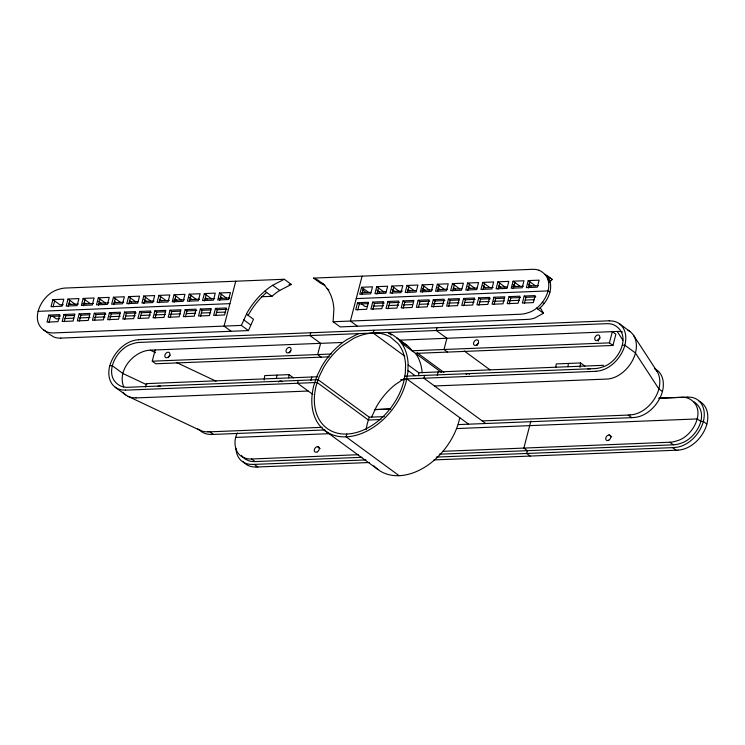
<?xml version="1.0" encoding="UTF-8"?>
<svg xmlns="http://www.w3.org/2000/svg" width="745" height="745" viewBox="0 0 745 745"><rect width="100%" height="100%" fill="white"/><g stroke="black" fill="none" stroke-linecap="round" stroke-linejoin="round"><path stroke-width="1.12" d="M264.205 379.978L264.745 375.601L289.032 374.633L293.446 377.864M276.479 378.404L276.889 375.117M288.632 377.911L289.032 374.633M555.826 367.211L556.236 363.923L580.523 362.955L584.937 366.186M567.969 366.717L568.379 363.439M579.982 367.332L580.523 362.955M540.358 307.787L543.45 313.254L535.003 317.929A30.312 21.391 -53.8 0 1 527.749 319.391L340.167 326.915L333.099 321.738L333.89 309.212A58.743 41.45 -53.8 0 0 328.228 290.178L327.139 288.65A43.843 30.936 -53.8 0 0 322.278 283.296L317.864 280.083L313.589 278.09L532.368 269.327A30.312 21.391 -53.8 0 1 539.007 270.239M261.644 296.743L271.934 296.324A43.843 30.936 -53.8 0 1 279.729 290.457L291.332 284.441L284.264 279.263L65.486 288.036A30.312 21.391 -53.8 0 0 58.231 289.498C41.357 293.912 27.137 322.92 47.159 332.009A30.312 21.391 -53.8 0 0 53.798 332.922L241.371 325.407L248.439 330.584L253.477 319.279L246.409 314.101M237.329 433.013C232.757 441.515 234.656 454.86 244.909 458.082A30.312 21.391 -53.8 0 0 251.54 458.995L358.373 454.711M538.141 309.371C547.975 302.088 555.472 286.443 546.932 275.622M404.88 376.188L594.901 368.579A30.312 21.391 -53.8 0 0 602.156 367.108C619.021 362.703 633.25 333.695 613.228 324.596A30.312 21.391 -53.8 0 0 606.588 323.684L139.706 342.393A30.312 21.391 -53.8 0 0 132.452 343.855C115.587 348.269 101.357 377.277 121.379 386.376A30.312 21.391 -53.8 0 0 128.019 387.279L318.041 379.671L369.287 417.209L384.336 416.604M459.786 417.721L459.162 420.525A58.743 41.45 -53.8 0 1 420.972 469.369A58.743 41.45 -53.8 0 1 373.897 465.793M48.853 315.079L47.028 322.091L57.942 321.654L59.768 314.641L48.853 315.079L50.623 316.374L60.447 315.973M52.876 299.648L51.051 306.661L61.965 306.223L63.791 299.211L52.876 299.648L59.945 304.817L63.223 304.686M49.058 322.38L50.623 316.374M53.081 306.949L54.646 300.943M64.005 314.474L62.18 321.486L73.094 321.048L74.919 314.036L64.005 314.474L65.774 315.768L74.5 315.414M68.028 299.034L66.203 306.055L77.108 305.618L78.933 298.596L68.028 299.034L75.096 304.211M64.228 321.691L65.774 315.768M68.205 306.409L69.797 300.328M79.156 313.859L77.331 320.881L88.236 320.443L90.061 313.422L79.156 313.859L80.926 315.154L89.651 314.809M83.17 298.428L81.345 305.441L92.259 305.012L94.084 297.991L83.17 298.428L90.238 303.606M79.38 321.076L80.926 315.154M83.356 305.804L84.939 299.723M94.298 313.254L92.473 320.266L103.387 319.838L105.213 312.816L94.298 313.254L96.068 314.548L105.892 314.157M98.321 297.823L96.496 304.835L107.41 304.398L109.236 297.385L98.321 297.823L105.39 303.001M94.522 320.471L96.068 314.548M98.508 305.199L100.091 299.118M109.45 312.649L107.625 319.661L118.539 319.223L120.364 312.211L109.45 312.649L111.219 313.943L119.945 313.589M113.473 297.218L111.648 304.23L122.552 303.792L124.378 296.78L113.473 297.218L120.541 302.396M109.673 319.866L111.219 313.943M113.65 304.593L115.242 298.512M124.601 312.043L122.776 319.056L133.681 318.618L135.506 311.606L124.601 312.043L126.371 313.338L136.186 312.947M128.615 296.612L126.79 303.625L137.704 303.187L139.529 296.175L128.615 296.612L135.683 301.79M124.825 319.26L126.371 313.338M128.801 303.979L130.384 297.907M139.743 311.438L137.918 318.45L148.832 318.013L150.658 311L139.743 311.438L141.513 312.732L151.337 312.332M143.766 295.998L141.941 303.019L152.855 302.582L154.681 295.569L143.766 295.998L150.835 301.176M139.967 318.655L141.513 312.732M143.953 303.373L145.536 297.292M154.895 310.823L153.07 317.845L163.984 317.407L165.809 310.395L154.895 310.823L156.664 312.118L165.39 311.773M158.918 295.392L157.093 302.414L167.998 301.976L169.823 294.955L158.918 295.392L165.986 300.57M155.118 318.05L156.664 312.118M159.095 302.768L160.678 296.687M145.526 387L146.402 383.628L317.538 376.774M329.215 356.827L155.78 363.774L152.25 361.185L155.174 349.964M170.046 310.218L168.221 317.24L179.126 316.802L180.951 309.78L170.046 310.218L171.806 311.512L180.541 311.168M174.06 294.787L172.235 301.799L183.149 301.362L184.974 294.349L174.06 294.787L181.128 299.965M170.27 317.435L171.806 311.512M174.246 302.163L175.829 296.082M185.188 309.613L183.363 316.625L194.277 316.187L196.103 309.175L185.188 309.613L186.958 310.907L196.782 310.516M189.211 294.182L187.386 301.194L198.3 300.756L200.126 293.744L189.211 294.182L196.28 299.36M185.412 316.83L186.958 310.907M189.398 301.557L190.981 295.476M200.34 309.007L198.515 316.02L209.429 315.582L211.254 308.57L200.34 309.007L202.109 310.302L210.835 309.948M204.363 293.577L202.538 300.589L213.442 300.151L215.268 293.139L204.363 293.577L211.431 298.754M200.563 316.225L202.109 310.302M204.54 300.952L206.123 294.871M215.491 308.402L213.666 315.414L224.571 314.977L226.396 307.964L215.491 308.402L217.251 309.697L227.076 309.296M219.505 292.971L217.68 299.984L228.594 299.546L230.419 292.534L219.505 292.971L226.573 298.149M215.715 315.619L217.251 309.697M219.691 300.337L221.274 294.266M235.774 281.21L224.077 326.105L231.146 331.283M298.298 380.462L297.572 383.265L312.853 394.459M310.721 332.764L309.995 335.567L320.601 343.333L317.677 354.555L321.207 357.144M310.954 380.369L311.829 377.007M362.089 276.144L350.392 321.039L357.46 326.217M357.572 302.703L355.747 309.724L366.652 309.287L368.486 302.265L357.572 302.703L359.341 303.997L368.067 303.653M361.595 287.272L359.76 294.294L370.675 293.856L372.5 286.834L361.595 287.272L368.663 292.45M357.768 310.013L359.341 303.997M361.791 294.582L363.355 288.566M372.724 302.097L370.889 309.119L381.803 308.681L383.628 301.66L372.724 302.097L374.484 303.392L384.308 303.001M376.737 286.667L374.912 293.679L385.826 293.241L387.651 286.229L376.737 286.667L383.805 291.844M372.947 309.315L374.484 303.392M376.923 294.042L378.507 287.961M346.835 434.046A55.651 39.271 -53.8 0 1 316.271 385.295L319.223 376.495L323.404 367.918A55.651 39.271 -53.8 0 1 341.964 345.978L353.437 338.509A55.651 39.271 -53.8 0 1 390.399 337.029L398.175 343.724A55.651 39.271 -53.8 0 1 405.578 364.622L405.336 373.049L403.716 381.794A55.651 39.271 -53.8 0 1 346.835 434.046L346.108 436.859L399.124 475.683M373.878 330.231L373.152 333.034L404.777 356.194M387.866 301.492L386.04 308.505L396.955 308.067L398.78 301.054L387.866 301.492L389.635 302.787L399.45 302.396M391.889 286.061L390.063 293.074L400.968 292.636L402.803 285.624L391.889 286.061L398.957 291.239M388.071 308.803L389.635 302.787M392.084 293.372L393.658 287.356M403.017 300.887L401.192 307.899L412.097 307.462L413.931 300.449L403.017 300.887L404.786 302.181L413.512 301.827M407.04 285.456L405.206 292.468L416.12 292.031L417.945 285.018L407.04 285.456L414.108 290.634M403.213 308.197L404.786 302.181M407.236 292.757L408.8 286.751M418.169 300.282L416.334 307.294L427.248 306.856L429.073 299.844L418.169 300.282L419.929 301.576L429.753 301.176M422.182 284.851L420.357 291.863L431.271 291.425L433.096 284.413L422.182 284.851L429.25 290.019M418.364 307.583L419.929 301.576M422.387 292.152L423.952 286.145M433.311 299.676L431.485 306.689L442.4 306.251L444.225 299.239L433.311 299.676L435.08 300.971L444.895 300.57M437.334 284.236L435.508 291.258L446.413 290.82L448.239 283.798L437.334 284.236L444.402 289.414M433.515 306.977L435.08 300.971M437.529 291.546L439.103 285.531M424.613 375.406L423.886 378.209L485.731 423.505M437.036 327.698L436.309 330.51L446.907 338.277L443.983 349.498L447.522 352.087M448.462 299.062L446.637 306.083L457.542 305.646L459.367 298.624L448.462 299.062L450.231 300.356L458.957 300.012M452.476 283.631L450.651 290.643L461.565 290.215L463.39 283.193L452.476 283.631L459.553 288.809M448.658 306.372L450.231 300.356M452.681 290.941L454.245 284.925M437.259 375.312L438.144 371.941M463.604 298.456L461.779 305.469L472.693 305.031L474.518 298.019L463.604 298.456L465.374 299.751L475.198 299.36M467.627 283.026L465.802 290.038L476.716 289.6L478.541 282.588L467.627 283.026L474.695 288.203M463.809 305.767L465.374 299.751M467.832 290.336L469.397 284.32M478.756 297.851L476.93 304.863L487.845 304.426L489.67 297.413L478.756 297.851L480.525 299.145L490.34 298.754M482.779 282.42L480.953 289.433L491.858 288.995L493.684 281.983L482.779 282.42L489.847 287.598M478.961 305.161L480.525 299.145M482.974 289.721L484.548 283.715M493.907 297.246L492.082 304.258L502.987 303.82L504.812 296.808L493.907 297.246L495.676 298.54L504.402 298.186M497.921 281.815L496.096 288.827L507.01 288.389L508.835 281.377L497.921 281.815L504.998 286.993M494.131 304.463L495.676 298.54M498.107 289.181L499.69 283.109M509.049 296.64L507.224 303.653L518.138 303.215L519.963 296.203L509.049 296.64L510.819 297.935L520.643 297.534M513.072 281.2L511.247 288.222L522.161 287.784L523.986 280.772L513.072 281.2L520.14 286.378M509.282 303.858L510.819 297.935M513.258 288.576L514.842 282.495M524.201 296.026L522.375 303.047L533.29 302.61L535.115 295.597L524.201 296.026L525.97 297.32L535.785 296.929M528.224 280.595L526.398 287.617L537.303 287.179L539.129 280.157L528.224 280.595L535.292 285.773M524.424 303.252L525.97 297.32M528.41 287.97L529.993 281.889M530.868 421.149L523.847 448.08L527.386 450.669L526.65 453.472L530.189 456.061M612.949 345.457L609.41 342.868L612.334 331.646L615.873 334.235L612.949 345.457L415.505 353.372L416.585 354.89A58.743 41.45 -53.8 0 1 422.182 372.854M241.371 325.407L247.154 312.686A58.743 41.45 -53.8 0 1 262.957 292.794L264.866 291.146A43.843 30.936 -53.8 0 1 272.661 285.288L284.264 279.263M369.287 417.209L367.518 422.825A55.651 39.271 -53.8 0 0 366.177 429.409M371.448 417.442L376.421 406.742A55.651 39.271 -53.8 0 1 394.98 384.811L404.758 378.274M248.178 315.396L248.923 313.98A58.743 41.45 -53.8 0 1 264.726 294.089L266.635 292.44M333.099 321.738L520.671 314.222A30.312 21.391 -53.8 0 0 527.935 312.751C544.8 308.337 559.02 279.338 539.007 270.239M549.223 282.42L552.241 279.505L547.268 275.883M358.485 333.63L346.881 339.646A43.843 30.936 -53.8 0 0 339.087 345.512L337.178 347.151A58.743 41.45 -53.8 0 0 321.374 367.052L316.951 376.104L313.841 385.388A58.743 41.45 -53.8 0 0 346.108 436.859A58.743 41.45 -53.8 0 0 406.146 381.691L407.86 372.463L408.111 363.569A58.743 41.45 -53.8 0 0 402.449 344.535L401.359 343.017A43.843 30.936 -53.8 0 0 396.498 337.653L392.084 334.449L387.81 332.447L391.349 335.036M289.023 284.534L291.332 284.441M68.67 304.472L78.365 304.081M82.732 303.904L93.516 303.476M98.973 303.262L108.668 302.87M114.115 302.647L123.81 302.265M129.267 302.042L137.872 301.697M144.418 301.436L154.113 301.045M159.56 300.831L169.255 300.44M173.622 300.263L184.406 299.835M189.863 299.611L199.558 299.229M205.005 299.006L214.7 298.624M219.067 298.447L229.851 298.009M361.66 292.729L370.842 292.366M377.389 292.105L385.994 291.761M392.541 291.491L402.226 291.109M407.683 290.885L416.287 290.541M421.745 290.327L432.528 289.889M437.986 289.675L447.671 289.284M453.128 289.069L461.732 288.725M468.279 288.464L476.884 288.119M483.43 287.849L493.115 287.468M498.573 287.244L507.177 286.899M512.635 286.685L523.418 286.248M528.875 286.033L538.561 285.642M38.023 311.345L229.926 303.653M356.24 298.596L548.134 290.904L549.903 292.198M59.777 318.711L56.294 318.851L52.755 316.262M64.415 318.525L73.699 318.152M79.501 317.919L89.94 317.5M94.587 317.314L105.026 316.895M109.673 316.709L120.113 316.29M125.914 316.057L135.199 315.684M141.001 315.461L150.285 315.088M154.923 314.902L165.371 314.483M170.009 314.297L180.458 313.878M186.259 313.645L195.544 313.272M201.346 313.04L210.63 312.667M216.432 312.434L225.707 312.062M367.322 306.391L365.003 306.484L361.474 303.895M373.124 306.158L383.573 305.739M388.21 305.552L398.659 305.133M403.296 304.947L412.581 304.575M419.547 304.295L428.831 303.923M433.469 303.737L443.908 303.317M448.555 303.131L458.995 302.712M464.796 302.479L474.081 302.107M479.882 301.874L489.167 301.502M493.814 301.315L504.253 300.906M508.891 300.719L519.339 300.3M525.141 300.067L534.426 299.695M60.867 338.1L248.439 330.584M138.561 339.664L609.205 320.806M123.763 386.953C117.812 372.565 129.574 356.501 143.059 351.631A30.312 21.391 -53.8 0 1 150.313 350.159L342.532 342.458M399.571 340.167L617.195 331.451A30.312 21.391 -53.8 0 1 622.587 331.991M152.25 361.185L331.395 354.005M609.41 342.868L411.966 350.783A43.843 30.936 -53.8 0 0 407.105 345.419L399.432 340.577M622.354 345.261L624.785 345.168L635.392 352.934L658.813 388.853L662.352 391.442M408.13 364.957L418.737 372.724L603.562 365.311M125.402 390.166L317.109 382.483L368.356 420.022L380.984 419.51M404.339 378.991L596.047 371.308M400.708 379.708L405.327 379.522M136.009 397.932L308.169 391.032M434.484 385.975L606.654 379.075A28.04 19.789 -53.8 0 0 635.494 352.934A28.04 19.789 -53.8 0 0 627.774 330.184M374.446 409.592L390.529 408.949M659.344 398.184L687.682 397.048M374.67 409.629L390.799 408.986M658.599 398.258L681.535 397.336A30.312 21.391 -53.8 0 1 688.175 398.249C708.188 407.347 693.977 436.356 677.103 440.761A30.312 21.391 -53.8 0 1 669.848 442.232L442.735 451.33M208.013 431.904L322.194 427.332M482.201 420.916L630.074 414.993M211.543 434.493L324.96 429.949M458.259 424.603L633.613 417.582M235.774 437.408L329.402 433.665M456.694 428.561L697.301 418.923L700.84 421.512L703.271 421.409L706.8 423.998M241.51 455.623L245.058 459.004L248.439 460.671A30.312 21.391 -53.8 0 0 255.079 461.583L361.902 457.3M439.317 454.199L673.378 444.821A30.312 21.391 -53.8 0 0 680.632 443.349C696.547 438.703 710.777 413.261 694.033 401.862M252.462 464.461L365.879 459.916M436.263 457.095L674.532 447.549M256.001 467.05L369.418 462.505M434.009 459.916L678.062 450.138M150.313 350.159L155.528 352.618M176.397 362.461L216.059 381.179M146.849 384.793L122.85 373.469L112.253 365.702L109.822 365.804A28.04 19.789 -53.8 0 1 138.533 339.767M128.028 396.349L200.033 430.321M324.932 285.26L320.657 283.268L313.589 278.09M619.402 323.74L630.009 331.506M545.172 274.328L552.241 279.505M548.162 279.794L549.931 281.089M528.401 284.003L531.055 285.94M542.313 302.247L544.083 303.541M513.258 284.609L515.903 286.555M536.381 308.076L543.45 313.254M498.992 285.866L500.761 287.16M482.956 285.829L485.61 287.766M467.813 286.434L470.458 288.371M669.848 442.232L673.378 444.821M628.193 415.067L631.723 417.656M672.651 447.624L676.181 450.213M453.547 287.682L455.316 288.976M437.511 287.644L440.165 289.591M422.368 288.25L425.013 290.196M609 434.95L611.645 436.896M408.102 289.507L409.871 290.801M392.066 289.47L394.72 291.407M464.247 350.969L490.024 369.846M376.923 290.075L379.568 292.012M362.694 289.963L366.233 292.552M322.278 283.296L324.047 284.59M396.498 337.653L407.105 345.419M417.116 352.757L443.955 372.416M327.139 288.65L328.908 289.945M401.359 343.017L441.422 372.351M407.99 370.516L415.058 375.694M406.77 378.888L468.624 424.194M272.661 285.288L279.729 290.466M264.866 291.146L271.934 296.324M220.576 297.022L222.336 298.317M243.624 319.763L250.692 324.941M205.424 297.628L207.194 298.922M189.388 297.59L192.042 299.527M175.131 298.838L176.891 300.133M159.979 299.443L161.749 300.738M324.894 430.638L377.911 469.462M143.943 299.406L146.597 301.353M129.686 300.663L131.446 301.958M317.51 446.628L320.154 448.574M114.534 301.269L116.304 302.563M98.498 301.231L101.152 303.168M84.241 302.479L86.001 303.774M69.089 303.094L70.859 304.388M251.54 458.995L255.079 461.583M209.894 431.83L213.424 434.419M254.343 464.386L257.882 466.975M43.648 329.867L48.062 333.108M115.205 387.223L125.803 394.99M48.909 333.993L54.227 337.187A30.312 21.391 -53.8 0 0 60.867 338.1M633.548 335.334L656.978 371.252M617.195 331.451L622.894 340.186M418.737 372.724L418.774 375.722M256.029 466.947A28.04 19.789 -53.8 0 1 243.019 461.369M252.49 464.358A28.04 19.789 -53.8 0 1 235.904 448.183M678.09 450.036A28.04 19.789 -53.8 0 0 706.912 423.998A28.04 19.789 -53.8 0 0 699.183 401.248M674.56 447.447A28.04 19.789 -53.8 0 0 703.373 421.409A28.04 19.789 -53.8 0 0 687.663 397.15M125.43 390.063A28.04 19.789 -53.8 0 1 109.711 365.804M208.041 431.793A28.04 19.789 -53.8 0 1 197.825 428.952M136.028 397.821A28.04 19.789 -53.8 0 1 123.027 392.252M211.571 434.382A28.04 19.789 -53.8 0 1 199.418 429.809M596.075 371.206A28.04 19.789 -53.8 0 0 624.897 345.168A28.04 19.789 -53.8 0 0 609.177 320.909M630.102 414.881A28.04 19.789 -53.8 0 0 658.915 388.853A28.04 19.789 -53.8 0 0 654.427 368.263M633.641 417.47A28.04 19.789 -53.8 0 0 662.454 391.442A28.04 19.789 -53.8 0 0 654.725 368.691M168.454 357.684A3.092 2.179 -53.8 0 1 170.307 355.197M157.977 386.348A3.092 2.179 -53.8 0 1 160.408 386.255M598.254 341.173A3.092 2.179 -53.8 0 1 600.2 337.979M587.88 369.129A3.092 2.179 -53.8 0 1 590.31 369.026M466.072 374.446A3.092 2.179 -53.8 0 1 469.508 374.307M477.163 345.335A3.092 2.179 -53.8 0 1 478.392 343.324M278.555 381.934A3.092 2.179 -53.8 0 1 281.992 381.794M289.637 352.851A3.092 2.179 -53.8 0 1 290.867 350.839M317.361 451.815A3.092 2.179 -53.8 0 0 318.627 446.963A3.092 2.179 -53.8 0 0 314.343 449.533A3.092 2.179 -53.8 0 0 317.361 451.815M608.851 440.137A3.092 2.179 -53.8 0 0 610.118 435.276A3.092 2.179 -53.8 0 0 605.834 437.855A3.092 2.179 -53.8 0 0 608.851 440.137M167.932 357.377A3.092 2.179 -53.8 0 0 169.199 352.515A3.092 2.179 -53.8 0 0 164.924 355.095A3.092 2.179 -53.8 0 0 167.932 357.377M597.835 340.148A3.092 2.179 -53.8 0 0 599.101 335.287A3.092 2.179 -53.8 0 0 594.817 337.867A3.092 2.179 -53.8 0 0 597.835 340.148M476.642 345.028A3.092 2.179 -53.8 0 0 477.908 340.176A3.092 2.179 -53.8 0 0 473.624 342.747A3.092 2.179 -53.8 0 0 476.642 345.028M289.116 352.543A3.092 2.179 -53.8 0 0 290.373 347.682A3.092 2.179 -53.8 0 0 286.099 350.262A3.092 2.179 -53.8 0 0 289.116 352.543"/></g></svg>
